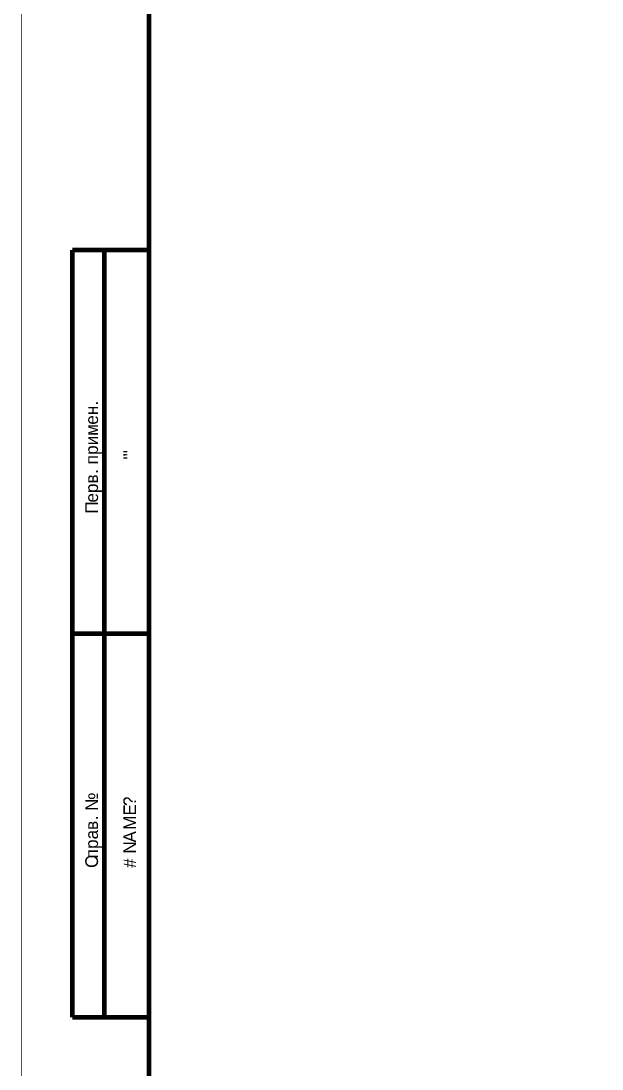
# Model space of a CAD drawing. Header units: millimetres. Extents: x 0 to 841, y 0 to 594.
# Drawn here: x 0.1 to 91.1, y 163.9 to 327.8 of the extents above; entities that cross this region are included whole.
import ezdxf

# ---------------------------------------------------------------- set-up
doc = ezdxf.new("R2010")
doc.units = ezdxf.units.MM
doc.layers.add('Sheet', color=255, linetype='Continuous')

msp = doc.modelspace()

# ---------------------------------------------------------------- linework, layer by layer
at = {"layer": 'Sheet', "const_width": 0.0991}
msp.add_lwpolyline([(0.16, 594), (0.16, 0), (840.88, 0), (840.88, 594), (0.16, 594), (0.16, 594)], close=True, dxfattribs=at)
msp.add_lwpolyline([(0.16, 594), (0.16, 0), (840.88, 0), (840.88, 594), (0.16, 594), (0.16, 594)], close=True, dxfattribs=at)
at = {"layer": 'Sheet', "const_width": 0.749}
for points in [[(20.16, 4.97), (20.16, 589)], [(20.14, 292), (8.15, 292)], [(8.15, 292), (8.15, 171.99)], [(13.15, 292), (13.15, 171.99)], [(20.14, 231.99), (8.15, 231.99)], [(20.14, 171.99), (8.15, 171.99)]]:
    msp.add_lwpolyline(points, dxfattribs=at)

# ---------------------------------------------------------------- texts
at = {"layer": 'Sheet'}
for s, p in [('н', (12.17, 266.18)), ('.', (12.17, 267.67)), ('е', (12.17, 264.69)), ('м', (12.17, 262.95)), ('и', (12.17, 261.46)), ('р', (12.17, 259.97)), ('п', (12.17, 258.48)), ("'", (18.14, 260.22)), ("'", (18.14, 259.72)), ("'", (18.14, 259.22)), ('.', (12.17, 256.99)), ('в', (12.17, 255.49)), ('р', (12.17, 254)), ('е', (12.17, 252.51)), ('П', (12.17, 250.77)), ('№', (12.17, 204.3)), ('?', (18.14, 205.04)), ('E', (18.14, 203.55)), ('.', (12.17, 202.81)), ('M', (18.14, 201.31)), ('в', (12.17, 201.31)), ('а', (12.17, 199.82)), ('A', (18.14, 199.33)), ('р', (12.17, 198.33)), ('N', (18.14, 197.59)), ('С', (12.17, 195.35)), ('п', (12.17, 196.84)), ('#', (18.14, 195.35))]:
    msp.add_text(s, height=1.99, rotation=90, dxfattribs=at).set_placement(p)

doc.saveas('drawing.dxf')
